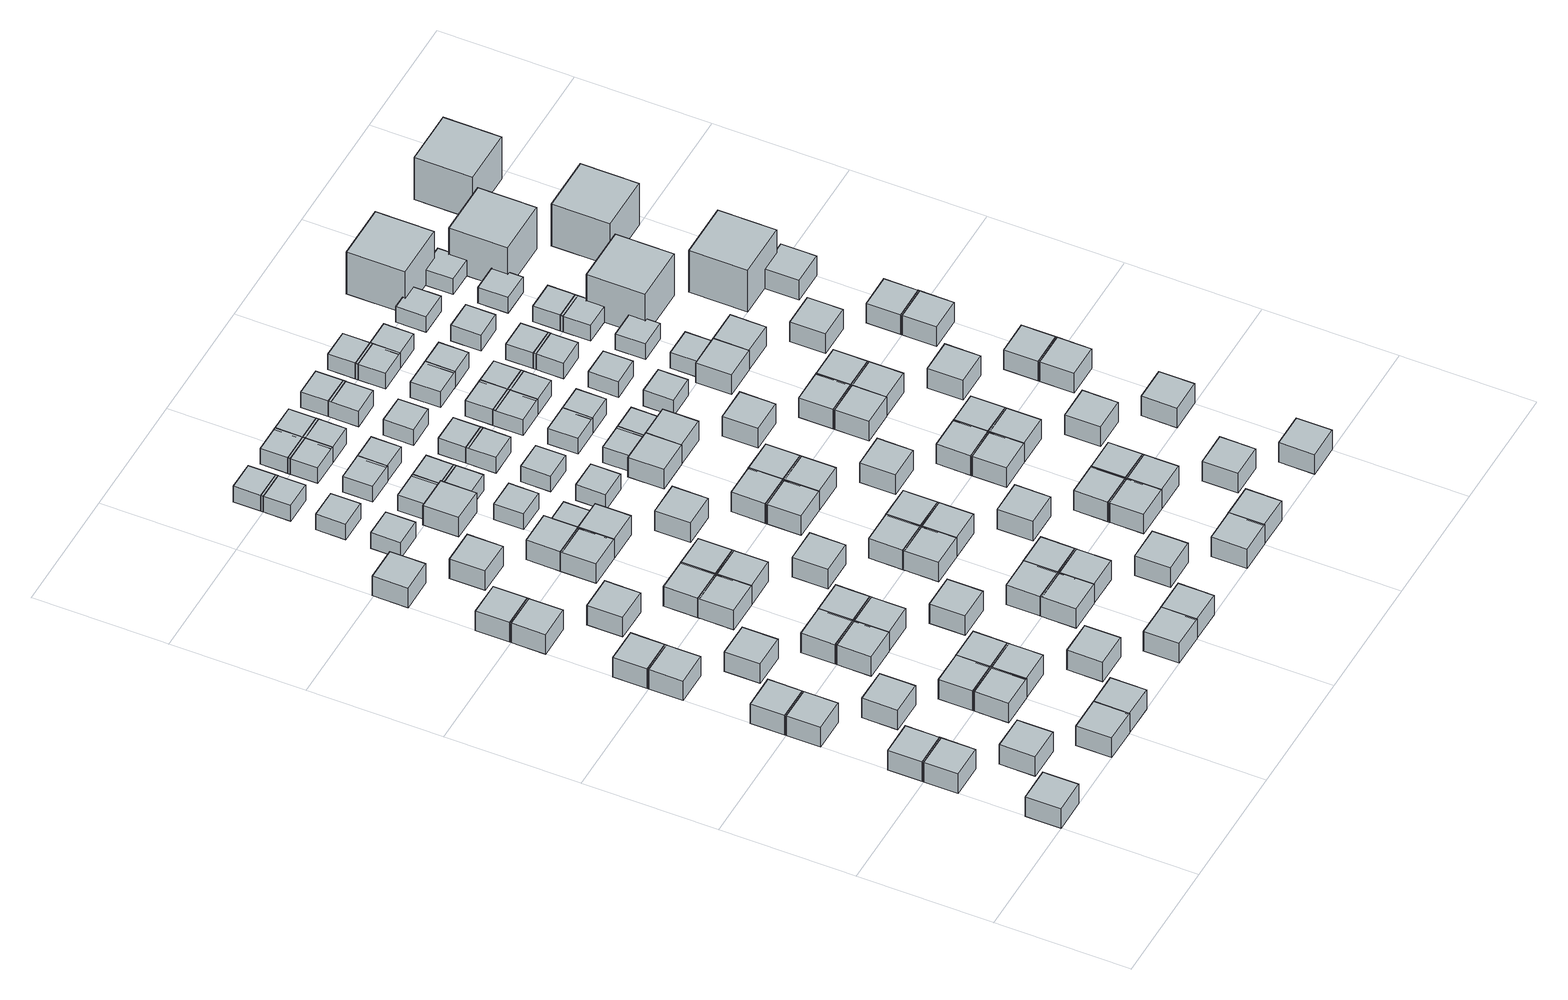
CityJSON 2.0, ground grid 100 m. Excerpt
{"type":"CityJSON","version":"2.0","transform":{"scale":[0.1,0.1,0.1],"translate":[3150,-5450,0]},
"CityObjects":{
"object1":{"type":"GenericCityObject","geometry":[{"type":"Solid","lod":"1","boundaries":[[[[0,1,2,3]],[[4,5,1,0]],[[5,6,2,1]],[[6,7,3,2]],[[7,4,0,3]],[[7,6,5,4]]]]}]},
"object2":{"type":"GenericCityObject","geometry":[{"type":"Solid","lod":"1","boundaries":[[[[8,9,10,11]],[[12,13,9,8]],[[13,14,10,9]],[[14,15,11,10]],[[15,12,8,11]],[[15,14,13,12]]]]}]},
"object3":{"type":"GenericCityObject","geometry":[{"type":"Solid","lod":"1","boundaries":[[[[16,17,18,19]],[[20,21,17,16]],[[21,22,18,17]],[[22,23,19,18]],[[23,20,16,19]],[[23,22,21,20]]]]}]},
"object4":{"type":"GenericCityObject","geometry":[{"type":"Solid","lod":"1","boundaries":[[[[24,25,26,27]],[[28,29,25,24]],[[29,30,26,25]],[[30,31,27,26]],[[31,28,24,27]],[[31,30,29,28]]]]}]},
"object5":{"type":"GenericCityObject","geometry":[{"type":"Solid","lod":"1","boundaries":[[[[32,33,34,35]],[[36,37,33,32]],[[37,38,34,33]],[[38,39,35,34]],[[39,36,32,35]],[[39,38,37,36]]]]}]},
"object6":{"type":"GenericCityObject","geometry":[{"type":"Solid","lod":"1","boundaries":[[[[40,41,42,43]],[[44,45,41,40]],[[45,46,42,41]],[[46,47,43,42]],[[47,44,40,43]],[[47,46,45,44]]]]}]},
"object7":{"type":"GenericCityObject","geometry":[{"type":"Solid","lod":"1","boundaries":[[[[48,49,50,51]],[[52,53,49,48]],[[53,54,50,49]],[[54,55,51,50]],[[55,52,48,51]],[[55,54,53,52]]]]}]},
"object8":{"type":"GenericCityObject","geometry":[{"type":"Solid","lod":"1","boundaries":[[[[56,57,58,59]],[[60,61,57,56]],[[61,62,58,57]],[[62,63,59,58]],[[63,60,56,59]],[[63,62,61,60]]]]}]},
"object9":{"type":"GenericCityObject","geometry":[{"type":"Solid","lod":"1","boundaries":[[[[64,65,66,67]],[[68,69,65,64]],[[69,70,66,65]],[[70,71,67,66]],[[71,68,64,67]],[[71,70,69,68]]]]}]},
"object10":{"type":"GenericCityObject","geometry":[{"type":"Solid","lod":"1","boundaries":[[[[72,73,74,75]],[[76,77,73,72]],[[77,78,74,73]],[[78,79,75,74]],[[79,76,72,75]],[[79,78,77,76]]]]}]},
"object11":{"type":"GenericCityObject","geometry":[{"type":"Solid","lod":"1","boundaries":[[[[80,81,82,83]],[[84,85,81,80]],[[85,86,82,81]],[[86,87,83,82]],[[87,84,80,83]],[[87,86,85,84]]]]}]},
"object12":{"type":"GenericCityObject","geometry":[{"type":"Solid","lod":"1","boundaries":[[[[88,89,90,91]],[[92,93,89,88]],[[93,94,90,89]],[[94,95,91,90]],[[95,92,88,91]],[[95,94,93,92]]]]}]},
"object13":{"type":"GenericCityObject","geometry":[{"type":"Solid","lod":"1","boundaries":[[[[96,97,98,99]],[[100,101,97,96]],[[101,102,98,97]],[[102,103,99,98]],[[103,100,96,99]],[[103,102,101,100]]]]}]},
"object14":{"type":"GenericCityObject","geometry":[{"type":"Solid","lod":"1","boundaries":[[[[104,105,106,107]],[[108,109,105,104]],[[109,110,106,105]],[[110,111,107,106]],[[111,108,104,107]],[[111,110,109,108]]]]}]},
"object15":{"type":"GenericCityObject","geometry":[{"type":"Solid","lod":"1","boundaries":[[[[112,113,114,115]],[[116,117,113,112]],[[117,118,114,113]],[[118,119,115,114]],[[119,116,112,115]],[[119,118,117,116]]]]}]},
"object16":{"type":"GenericCityObject","geometry":[{"type":"Solid","lod":"1","boundaries":[[[[120,121,122,123]],[[124,125,121,120]],[[125,126,122,121]],[[126,127,123,122]],[[127,124,120,123]],[[127,126,125,124]]]]}]},
"object17":{"type":"GenericCityObject","geometry":[{"type":"Solid","lod":"1","boundaries":[[[[128,129,130,131]],[[132,133,129,128]],[[133,134,130,129]],[[134,135,131,130]],[[135,132,128,131]],[[135,134,133,132]]]]}]},
"object18":{"type":"GenericCityObject","geometry":[{"type":"Solid","lod":"1","boundaries":[[[[136,137,138,139]],[[140,141,137,136]],[[141,142,138,137]],[[142,143,139,138]],[[143,140,136,139]],[[143,142,141,140]]]]}]},
"object19":{"type":"GenericCityObject","geometry":[{"type":"Solid","lod":"1","boundaries":[[[[144,145,146,147]],[[148,149,145,144]],[[149,150,146,145]],[[150,151,147,146]],[[151,148,144,147]],[[151,150,149,148]]]]}]},
"object20":{"type":"GenericCityObject","geometry":[{"type":"Solid","lod":"1","boundaries":[[[[152,153,154,155]],[[156,157,153,152]],[[157,158,154,153]],[[158,159,155,154]],[[159,156,152,155]],[[159,158,157,156]]]]}]},
"object21":{"type":"GenericCityObject","geometry":[{"type":"Solid","lod":"1","boundaries":[[[[160,161,162,163]],[[164,165,161,160]],[[165,166,162,161]],[[166,167,163,162]],[[167,164,160,163]],[[167,166,165,164]]]]}]},
"object22":{"type":"GenericCityObject","geometry":[{"type":"Solid","lod":"1","boundaries":[[[[168,169,170,171]],[[172,173,169,168]],[[173,174,170,169]],[[174,175,171,170]],[[175,172,168,171]],[[175,174,173,172]]]]}]},
"object23":{"type":"GenericCityObject","geometry":[{"type":"Solid","lod":"1","boundaries":[[[[176,177,178,179]],[[180,181,177,176]],[[181,182,178,177]],[[182,183,179,178]],[[183,180,176,179]],[[183,182,181,180]]]]}]},
"object24":{"type":"GenericCityObject","geometry":[{"type":"Solid","lod":"1","boundaries":[[[[184,185,186,187]],[[188,189,185,184]],[[189,190,186,185]],[[190,191,187,186]],[[191,188,184,187]],[[191,190,189,188]]]]}]},
"object25":{"type":"GenericCityObject","geometry":[{"type":"Solid","lod":"1","boundaries":[[[[192,193,194,195]],[[196,197,193,192]],[[197,198,194,193]],[[198,199,195,194]],[[199,196,192,195]],[[199,198,197,196]]]]}]},
"object26":{"type":"GenericCityObject","geometry":[{"type":"Solid","lod":"1","boundaries":[[[[200,201,202,203]],[[204,205,201,200]],[[205,206,202,201]],[[206,207,203,202]],[[207,204,200,203]],[[207,206,205,204]]]]}]},
"object27":{"type":"GenericCityObject","geometry":[{"type":"Solid","lod":"1","boundaries":[[[[208,209,210,211]],[[212,213,209,208]],[[213,214,210,209]],[[214,215,211,210]],[[215,212,208,211]],[[215,214,213,212]]]]}]},
"object28":{"type":"GenericCityObject","geometry":[{"type":"Solid","lod":"1","boundaries":[[[[216,217,218,219]],[[220,221,217,216]],[[221,222,218,217]],[[222,223,219,218]],[[223,220,216,219]],[[223,222,221,220]]]]}]},
"object29":{"type":"GenericCityObject","geometry":[{"type":"Solid","lod":"1","boundaries":[[[[224,225,226,227]],[[228,229,225,224]],[[229,230,226,225]],[[230,231,227,226]],[[231,228,224,227]],[[231,230,229,228]]]]}]},
"object30":{"type":"GenericCityObject","geometry":[{"type":"Solid","lod":"1","boundaries":[[[[232,233,234,235]],[[236,237,233,232]],[[237,238,234,233]],[[238,239,235,234]],[[239,236,232,235]],[[239,238,237,236]]]]}]},
"object31":{"type":"GenericCityObject","geometry":[{"type":"Solid","lod":"1","boundaries":[[[[240,241,242,243]],[[244,245,241,240]],[[245,246,242,241]],[[246,247,243,242]],[[247,244,240,243]],[[247,246,245,244]]]]}]},
"object32":{"type":"GenericCityObject","geometry":[{"type":"Solid","lod":"1","boundaries":[[[[248,249,250,251]],[[252,253,249,248]],[[253,254,250,249]],[[254,255,251,250]],[[255,252,248,251]],[[255,254,253,252]]]]}]},
"object33":{"type":"GenericCityObject","geometry":[{"type":"Solid","lod":"1","boundaries":[[[[256,257,258,259]],[[260,261,257,256]],[[261,262,258,257]],[[262,263,259,258]],[[263,260,256,259]],[[263,262,261,260]]]]}]},
"object34":{"type":"GenericCityObject","geometry":[{"type":"Solid","lod":"1","boundaries":[[[[264,265,266,267]],[[268,269,265,264]],[[269,270,266,265]],[[270,271,267,266]],[[271,268,264,267]],[[271,270,269,268]]]]}]},
"object35":{"type":"GenericCityObject","geometry":[{"type":"Solid","lod":"1","boundaries":[[[[272,273,274,275]],[[276,277,273,272]],[[277,278,274,273]],[[278,279,275,274]],[[279,276,272,275]],[[279,278,277,276]]]]}]},
"object36":{"type":"GenericCityObject","geometry":[{"type":"Solid","lod":"1","boundaries":[[[[280,281,282,283]],[[284,285,281,280]],[[285,286,282,281]],[[286,287,283,282]],[[287,284,280,283]],[[287,286,285,284]]]]}]},
"object37":{"type":"GenericCityObject","geometry":[{"type":"Solid","lod":"1","boundaries":[[[[288,289,290,291]],[[292,293,289,288]],[[293,294,290,289]],[[294,295,291,290]],[[295,292,288,291]],[[295,294,293,292]]]]}]},
"object38":{"type":"GenericCityObject","geometry":[{"type":"Solid","lod":"1","boundaries":[[[[296,297,298,299]],[[300,301,297,296]],[[301,302,298,297]],[[302,303,299,298]],[[303,300,296,299]],[[303,302,301,300]]]]}]},
"object39":{"type":"GenericCityObject","geometry":[{"type":"Solid","lod":"1","boundaries":[[[[304,305,306,307]],[[308,309,305,304]],[[309,310,306,305]],[[310,311,307,306]],[[311,308,304,307]],[[311,310,309,308]]]]}]},
"object40":{"type":"GenericCityObject","geometry":[{"type":"Solid","lod":"1","boundaries":[[[[312,313,314,315]],[[316,317,313,312]],[[317,318,314,313]],[[318,319,315,314]],[[319,316,312,315]],[[319,318,317,316]]]]}]},
"object41":{"type":"GenericCityObject","geometry":[{"type":"Solid","lod":"1","boundaries":[[[[320,321,322,323]],[[324,325,321,320]],[[325,326,322,321]],[[326,327,323,322]],[[327,324,320,323]],[[327,326,325,324]]]]}]},
"object42":{"type":"GenericCityObject","geometry":[{"type":"Solid","lod":"1","boundaries":[[[[328,329,330,331]],[[332,333,329,328]],[[333,334,330,329]],[[334,335,331,330]],[[335,332,328,331]],[[335,334,333,332]]]]}]},
"object43":{"type":"GenericCityObject","geometry":[{"type":"Solid","lod":"1","boundaries":[[[[336,337,338,339]],[[340,341,337,336]],[[341,342,338,337]],[[342,343,339,338]],[[343,340,336,339]],[[343,342,341,340]]]]}]},
"object44":{"type":"GenericCityObject","geometry":[{"type":"Solid","lod":"1","boundaries":[[[[344,345,346,347]],[[348,349,345,344]],[[349,350,346,345]],[[350,351,347,346]],[[351,348,344,347]],[[351,350,349,348]]]]}]},
"object45":{"type":"GenericCityObject","geometry":[{"type":"Solid","lod":"1","boundaries":[[[[352,353,354,355]],[[356,357,353,352]],[[357,358,354,353]],[[358,359,355,354]],[[359,356,352,355]],[[359,358,357,356]]]]}]},
"object46":{"type":"GenericCityObject","geometry":[{"type":"Solid","lod":"1","boundaries":[[[[360,361,362,363]],[[364,365,361,360]],[[365,366,362,361]],[[366,367,363,362]],[[367,364,360,363]],[[367,366,365,364]]]]}]},
"object47":{"type":"GenericCityObject","geometry":[{"type":"Solid","lod":"1","boundaries":[[[[368,369,370,371]],[[372,373,369,368]],[[373,374,370,369]],[[374,375,371,370]],[[375,372,368,371]],[[375,374,373,372]]]]}]},
"object48":{"type":"GenericCityObject","geometry":[{"type":"Solid","lod":"1","boundaries":[[[[376,377,378,379]],[[380,381,377,376]],[[381,382,378,377]],[[382,383,379,378]],[[383,380,376,379]],[[383,382,381,380]]]]}]},
"object49":{"type":"GenericCityObject","geometry":[{"type":"Solid","lod":"1","boundaries":[[[[384,385,386,387]],[[388,389,385,384]],[[389,390,386,385]],[[390,391,387,386]],[[391,388,384,387]],[[391,390,389,388]]]]}]},
"object50":{"type":"GenericCityObject","geometry":[{"type":"Solid","lod":"1","boundaries":[[[[392,393,394,395]],[[396,397,393,392]],[[397,398,394,393]],[[398,399,395,394]],[[399,396,392,395]],[[399,398,397,396]]]]}]},
"object51":{"type":"GenericCityObject","geometry":[{"type":"Solid","lod":"1","boundaries":[[[[400,401,402,403]],[[404,405,401,400]],[[405,406,402,401]],[[406,407,403,402]],[[407,404,400,403]],[[407,406,405,404]]]]}]},
"object52":{"type":"GenericCityObject","geometry":[{"type":"Solid","lod":"1","boundaries":[[[[408,409,410,411]],[[412,413,409,408]],[[413,414,410,409]],[[414,415,411,410]],[[415,412,408,411]],[[415,414,413,412]]]]}]},
"object53":{"type":"GenericCityObject","geometry":[{"type":"Solid","lod":"1","boundaries":[[[[416,417,418,419]],[[420,421,417,416]],[[421,422,418,417]],[[422,423,419,418]],[[423,420,416,419]],[[423,422,421,420]]]]}]},
"object54":{"type":"GenericCityObject","geometry":[{"type":"Solid","lod":"1","boundaries":[[[[424,425,426,427]],[[428,429,425,424]],[[429,430,426,425]],[[430,431,427,426]],[[431,428,424,427]],[[431,430,429,428]]]]}]},
"object55":{"type":"GenericCityObject","geometry":[{"type":"Solid","lod":"1","boundaries":[[[[432,433,434,435]],[[436,437,433,432]],[[437,438,434,433]],[[438,439,435,434]],[[439,436,432,435]],[[439,438,437,436]]]]}]},
"object56":{"type":"GenericCityObject","geometry":[{"type":"Solid","lod":"1","boundaries":[[[[440,441,442,443]],[[444,445,441,440]],[[445,446,442,441]],[[446,447,443,442]],[[447,444,440,443]],[[447,446,445,444]]]]}]},
"object57":{"type":"GenericCityObject","geometry":[{"type":"Solid","lod":"1","boundaries":[[[[448,449,450,451]],[[452,453,449,448]],[[453,454,450,449]],[[454,455,451,450]],[[455,452,448,451]],[[455,454,453,452]]]]}]},
"object58":{"type":"GenericCityObject","geometry":[{"type":"Solid","lod":"1","boundaries":[[[[456,457,458,459]],[[460,461,457,456]],[[461,462,458,457]],[[462,463,459,458]],[[463,460,456,459]],[[463,462,461,460]]]]}]},
"object59":{"type":"GenericCityObject","geometry":[{"type":"Solid","lod":"1","boundaries":[[[[464,465,466,467]],[[468,469,465,464]],[[469,470,466,465]],[[470,471,467,466]],[[471,468,464,467]],[[471,470,469,468]]]]}]},
"object60":{"type":"GenericCityObject","geometry":[{"type":"Solid","lod":"1","boundaries":[[[[472,473,474,475]],[[476,477,473,472]],[[477,478,474,473]],[[478,479,475,474]],[[479,476,472,475]],[[479,478,477,476]]]]}]},
"object61":{"type":"GenericCityObject","geometry":[{"type":"Solid","lod":"1","boundaries":[[[[480,481,482,483]],[[484,485,481,480]],[[485,486,482,481]],[[486,487,483,482]],[[487,484,480,483]],[[487,486,485,484]]]]}]},
"object62":{"type":"GenericCityObject","geometry":[{"type":"Solid","lod":"1","boundaries":[[[[488,489,490,491]],[[492,493,489,488]],[[493,494,490,489]],[[494,495,491,490]],[[495,492,488,491]],[[495,494,493,492]]]]}]},
"object63":{"type":"GenericCityObject","geometry":[{"type":"Solid","lod":"1","boundaries":[[[[496,497,498,499]],[[500,501,497,496]],[[501,502,498,497]],[[502,503,499,498]],[[503,500,496,499]],[[503,502,501,500]]]]}]},
"object64":{"type":"GenericCityObject","geometry":[{"type":"Solid","lod":"1","boundaries":[[[[504,505,506,507]],[[508,509,505,504]],[[509,510,506,505]],[[510,511,507,506]],[[511,508,504,507]],[[511,510,509,508]]]]}]},
"object65":{"type":"GenericCityObject","geometry":[{"type":"Solid","lod":"1","boundaries":[[[[512,513,514,515]],[[516,517,513,512]],[[517,518,514,513]],[[518,519,515,514]],[[519,516,512,515]],[[519,518,517,516]]]]}]},
"object66":{"type":"GenericCityObject","geometry":[{"type":"Solid","lod":"1","boundaries":[[[[520,521,522,523]],[[524,525,521,520]],[[525,526,522,521]],[[526,527,523,522]],[[527,524,520,523]],[[527,526,525,524]]]]}]},
"object67":{"type":"GenericCityObject","geometry":[{"type":"Solid","lod":"1","boundaries":[[[[528,529,530,531]],[[532,533,529,528]],[[533,534,530,529]],[[534,535,531,530]],[[535,532,528,531]],[[535,534,533,532]]]]}]},
"object68":{"type":"GenericCityObject","geometry":[{"type":"Solid","lod":"1","boundaries":[[[[536,537,538,539]],[[540,541,537,536]],[[541,542,538,537]],[[542,543,539,538]],[[543,540,536,539]],[[543,542,541,540]]]]}]},
"object69":{"type":"GenericCityObject","geometry":[{"type":"Solid","lod":"1","boundaries":[[[[544,545,546,547]],[[548,549,545,544]],[[549,550,546,545]],[[550,551,547,546]],[[551,548,544,547]],[[551,550,549,548]]]]}]},
"object70":{"type":"GenericCityObject","geometry":[{"type":"Solid","lod":"1","boundaries":[[[[552,553,554,555]],[[556,557,553,552]],[[557,558,554,553]],[[558,559,555,554]],[[559,556,552,555]],[[559,558,557,556]]]]}]},
"object71":{"type":"GenericCityObject","geometry":[{"type":"Solid","lod":"1","boundaries":[[[[560,561,562,563]],[[564,565,561,560]],[[565,566,562,561]],[[566,567,563,562]],[[567,564,560,563]],[[567,566,565,564]]]]}]},
"object72":{"type":"GenericCityObject","geometry":[{"type":"Solid","lod":"1","boundaries":[[[[568,569,570,571]],[[572,573,569,568]],[[573,574,570,569]],[[574,575,571,570]],[[575,572,568,571]],[[575,574,573,572]]]]}]},
"object73":{"type":"GenericCityObject","geometry":[{"type":"Solid","lod":"1","boundaries":[[[[576,577,578,579]],[[580,581,577,576]],[[581,582,578,577]],[[582,583,579,578]],[[583,580,576,579]],[[583,582,581,580]]]]}]},
"object74":{"type":"GenericCityObject","geometry":[{"type":"Solid","lod":"1","boundaries":[[[[584,585,586,587]],[[588,589,585,584]],[[589,590,586,585]],[[590,591,587,586]],[[591,588,584,587]],[[591,590,589,588]]]]}]},
"object75":{"type":"GenericCityObject","geometry":[{"type":"Solid","lod":"1","boundaries":[[[[592,593,594,595]],[[596,597,593,592]],[[597,598,594,593]],[[598,599,595,594]],[[599,596,592,595]],[[599,598,597,596]]]]}]},
"object76":{"type":"GenericCityObject","geometry":[{"type":"Solid","lod":"1","boundaries":[[[[600,601,602,603]],[[604,605,601,600]],[[605,606,602,601]],[[606,607,603,602]],[[607,604,600,603]],[[607,606,605,604]]]]}]},
"object77":{"type":"GenericCityObject","geometry":[{"type":"Solid","lod":"1","boundaries":[[[[608,609,610,611]],[[612,613,609,608]],[[613,614,610,609]],[[614,615,611,610]],[[615,612,608,611]],[[615,614,613,612]]]]}]},
"object78":{"type":"GenericCityObject","geometry":[{"type":"Solid","lod":"1","boundaries":[[[[616,617,618,619]],[[620,621,617,616]],[[621,622,618,617]],[[622,623,619,618]],[[623,620,616,619]],[[623,622,621,620]]]]}]},
"object79":{"type":"GenericCityObject","geometry":[{"type":"Solid","lod":"1","boundaries":[[[[624,625,626,627]],[[628,629,625,624]],[[629,630,626,625]],[[630,631,627,626]],[[631,628,624,627]],[[631,630,629,628]]]]}]},
"object80":{"type":"GenericCityObject","geometry":[{"type":"Solid","lod":"1","boundaries":[[[[632,633,634,635]],[[636,637,633,632]],[[637,638,634,633]],[[638,639,635,634]],[[639,636,632,635]],[[639,638,637,636]]]]}]},
"object81":{"type":"GenericCityObject","geometry":[{"type":"Solid","lod":"1","boundaries":[[[[640,641,642,643]],[[644,645,641,640]],[[645,646,642,641]],[[646,647,643,642]],[[647,644,640,643]],[[647,646,645,644]]]]}]},
"object82":{"type":"GenericCityObject","geometry":[{"type":"Solid","lod":"1","boundaries":[[[[648,649,650,651]],[[652,653,649,648]],[[653,654,650,649]],[[654,655,651,650]],[[655,652,648,651]],[[655,654,653,652]]]]}]},
"object83":{"type":"GenericCityObject","geometry":[{"type":"Solid","lod":"1","boundaries":[[[[656,657,658,659]],[[660,661,657,656]],[[661,662,658,657]],[[662,663,659,658]],[[663,660,656,659]],[[663,662,661,660]]]]}]},
"object84":{"type":"GenericCityObject","geometry":[{"type":"Solid","lod":"1","boundaries":[[[[664,665,666,667]],[[668,669,665,664]],[[669,670,666,665]],[[670,671,667,666]],[[671,668,664,667]],[[671,670,669,668]]]]}]},
"object85":{"type":"GenericCityObject","geometry":[{"type":"Solid","lod":"1","boundaries":[[[[672,673,674,675]],[[676,677,673,672]],[[677,678,674,673]],[[678,679,675,674]],[[679,676,672,675]],[[679,678,677,676]]]]}]},
"object86":{"type":"GenericCityObject","geometry":[{"type":"Solid","lod":"1","boundaries":[[[[680,681,682,683]],[[684,685,681,680]],[[685,686,682,681]],[[686,687,683,682]],[[687,684,680,683]],[[687,686,685,684]]]]}]},
"object87":{"type":"GenericCityObject","geometry":[{"type":"Solid","lod":"1","boundaries":[[[[688,689,690,691]],[[692,693,689,688]],[[693,694,690,689]],[[694,695,691,690]],[[695,692,688,691]],[[695,694,693,692]]]]}]},
"object88":{"type":"GenericCityObject","geometry":[{"type":"Solid","lod":"1","boundaries":[[[[696,697,698,699]],[[700,701,697,696]],[[701,702,698,697]],[[702,703,699,698]],[[703,700,696,699]],[[703,702,701,700]]]]}]},
"object89":{"type":"GenericCityObject","geometry":[{"type":"Solid","lod":"1","boundaries":[[[[704,705,706,707]],[[708,709,705,704]],[[709,710,706,705]],[[710,711,707,706]],[[711,708,704,707]],[[711,710,709,708]]]]}]},
"object90":{"type":"GenericCityObject","geometry":[{"type":"Solid","lod":"1","boundaries":[[[[712,713,714,715]],[[716,717,713,712]],[[717,718,714,713]],[[718,719,715,714]],[[719,716,712,715]],[[719,718,717,716]]]]}]},
"object91":{"type":"GenericCityObject","geometry":[{"type":"Solid","lod":"1","boundaries":[[[[720,721,722,723]],[[724,725,721,720]],[[725,726,722,721]],[[726,727,723,722]],[[727,724,720,723]],[[727,726,725,724]]]]}]},
"object92":{"type":"GenericCityObject","geometry":[{"type":"Solid","lod":"1","boundaries":[[[[728,729,730,731]],[[732,733,729,728]],[[733,734,730,729]],[[734,735,731,730]],[[735,732,728,731]],[[735,734,733,732]]]]}]},
"object93":{"type":"GenericCityObject","geometry":[{"type":"Solid","lod":"1","boundaries":[[[[736,737,738,739]],[[740,741,737,736]],[[741,742,738,737]],[[742,743,739,738]],[[743,740,736,739]],[[743,742,741,740]]]]}]},
"object94":{"type":"GenericCityObject","geometry":[{"type":"Solid","lod":"1","boundaries":[[[[744,745,746,747]],[[748,749,745,744]],[[749,750,746,745]],[[750,751,747,746]],[[751,748,744,747]],[[751,750,749,748]]]]}]},
"object95":{"type":"GenericCityObject","geometry":[{"type":"Solid","lod":"1","boundaries":[[[[752,753,754,755]],[[756,757,753,752]],[[757,758,754,753]],[[758,759,755,754]],[[759,756,752,755]],[[759,758,757,756]]]]}]},
"object96":{"type":"GenericCityObject","geometry":[{"type":"Solid","lod":"1","boundaries":[[[[760,761,762,763]],[[764,765,761,760]],[[765,766,762,761]],[[766,767,763,762]],[[767,764,760,763]],[[767,766,765,764]]]]}]},
"object97":{"type":"GenericCityObject","geometry":[{"type":"Solid","lod":"1","boundaries":[[[[768,769,770,771]],[[772,773,769,768]],[[773,774,770,769]],[[774,775,771,770]],[[775,772,768,771]],[[775,774,773,772]]]]}]},
"object98":{"type":"GenericCityObject","geometry":[{"type":"Solid","lod":"1","boundaries":[[[[776,777,778,779]],[[780,781,777,776]],[[781,782,778,777]],[[782,783,779,778]],[[783,780,776,779]],[[783,782,781,780]]]]}]},
"object99":{"type":"GenericCityObject","geometry":[{"type":"Solid","lod":"1","boundaries":[[[[784,785,786,787]],[[788,789,785,784]],[[789,790,786,785]],[[790,791,787,786]],[[791,788,784,787]],[[791,790,789,788]]]]}]},
"object100":{"type":"GenericCityObject","geometry":[{"type":"Solid","lod":"1","boundaries":[[[[792,793,794,795]],[[796,797,793,792]],[[797,798,794,793]],[[798,799,795,794]],[[799,796,792,795]],[[799,798,797,796]]]]}]},
"object101":{"type":"GenericCityObject","geometry":[{"type":"Solid","lod":"1","boundaries":[[[[800,801,802,803]],[[804,805,801,800]],[[805,806,802,801]],[[806,807,803,802]],[[807,804,800,803]],[[807,806,805,804]]]]}]},
"object102":{"type":"GenericCityObject","geometry":[{"type":"Solid","lod":"1","boundaries":[[[[808,809,810,811]],[[812,813,809,808]],[[813,814,810,809]],[[814,815,811,810]],[[815,812,808,811]],[[815,814,813,812]]]]}]},
"object103":{"type":"GenericCityObject","geometry":[{"type":"Solid","lod":"1","boundaries":[[[[816,817,818,819]],[[820,821,817,816]],[[821,822,818,817]],[[822,823,819,818]],[[823,820,816,819]],[[823,822,821,820]]]]}]},
"object104":{"type":"GenericCityObject","geometry":[{"type":"Solid","lod":"1","boundaries":[[[[824,825,826,827]],[[828,829,825,824]],[[829,830,826,825]],[[830,831,827,826]],[[831,828,824,827]],[[831,830,829,828]]]]}]},
"object105":{"type":"GenericCityObject","geometry":[{"type":"Solid","lod":"1","boundaries":[[[[832,833,834,835]],[[836,837,833,832]],[[837,838,834,833]],[[838,839,835,834]],[[839,836,832,835]],[[839,838,837,836]]]]}]},
"object106":{"type":"GenericCityObject","geometry":[{"type":"Solid","lod":"1","boundaries":[[[[840,841,842,843]],[[844,845,841,840]],[[845,846,842,841]],[[846,847,843,842]],[[847,844,840,843]],[[847,846,845,844]]]]}]},
"object107":{"type":"GenericCityObject","geometry":[{"type":"Solid","lod":"1","boundaries":[[[[848,849,850,851]],[[852,853,849,848]],[[853,854,850,849]],[[854,855,851,850]],[[855,852,848,851]],[[855,854,853,852]]]]}]},
"object108":{"type":"GenericCityObject","geometry":[{"type":"Solid","lod":"1","boundaries":[[[[856,857,858,859]],[[860,861,857,856]],[[861,862,858,857]],[[862,863,859,858]],[[863,860,856,859]],[[863,862,861,860]]]]}]},
"object109":{"type":"GenericCityObject","geometry":[{"type":"Solid","lod":"1","boundaries":[[[[864,865,866,867]],[[868,869,865,864]],[[869,870,866,865]],[[870,871,867,866]],[[871,868,864,867]],[[871,870,869,868]]]]}]},
"object110":{"type":"GenericCityObject","geometry":[{"type":"Solid","lod":"1","boundaries":[[[[872,873,874,875]],[[876,877,873,872]],[[877,878,874,873]],[[878,879,875,874]],[[879,876,872,875]],[[879,878,877,876]]]]}]},
"object111":{"type":"GenericCityObject","geometry":[{"type":"Solid","lod":"1","boundaries":[[[[880,881,882,883]],[[884,885,881,880]],[[885,886,882,881]],[[886,887,883,882]],[[887,884,880,883]],[[887,886,885,884]]]]}]},
"object112":{"type":"GenericCityObject","geometry":[{"type":"Solid","lod":"1","boundaries":[[[[888,889,890,891]],[[892,893,889,888]],[[893,894,890,889]],[[894,895,891,890]],[[895,892,888,891]],[[895,894,893,892]]]]}]},
"object113":{"type":"GenericCityObject","geometry":[{"type":"Solid","lod":"1","boundaries":[[[[896,897,898,899]],[[900,901,897,896]],[[901,902,898,897]],[[902,903,899,898]],[[903,900,896,899]],[[903,902,901,900]]]]}]},
"object114":{"type":"GenericCityObject","geometry":[{"type":"Solid","lod":"1","boundaries":[[[[904,905,906,907]],[[908,909,905,904]],[[909,910,906,905]],[[910,911,907,906]],[[911,908,904,907]],[[911,910,909,908]]]]}]},
"object115":{"type":"GenericCityObject","geometry":[{"type":"Solid","lod":"1","boundaries":[[[[912,913,914,915]],[[916,917,913,912]],[[917,918,914,913]],[[918,919,915,914]],[[919,916,912,915]],[[919,918,917,916]]]]}]},
"object116":{"type":"GenericCityObject","geometry":[{"type":"Solid","lod":"1","boundaries":[[[[920,921,922,923]],[[924,925,921,920]],[[925,926,922,921]],[[926,927,923,922]],[[927,924,920,923]],[[927,926,925,924]]]]}]},
"object117":{"type":"GenericCityObject","geometry":[{"type":"Solid","lod":"1","boundaries":[[[[928,929,930,931]],[[932,933,929,928]],[[933,934,930,929]],[[934,935,931,930]],[[935,932,928,931]],[[935,934,933,932]]]]}]},
"object118":{"type":"GenericCityObject","geometry":[{"type":"Solid","lod":"1","boundaries":[[[[936,937,938,939]],[[940,941,937,936]],[[941,942,938,937]],[[942,943,939,938]],[[943,940,936,939]],[[943,942,941,940]]]]}]},
"object119":{"type":"GenericCityObject","geometry":[{"type":"Solid","lod":"1","boundaries":[[[[944,945,946,947]],[[948,949,945,944]],[[949,950,946,945]],[[950,951,947,946]],[[951,948,944,947]],[[951,950,949,948]]]]}]},
"object120":{"type":"GenericCityObject","geometry":[{"type":"Solid","lod":"1","boundaries":[[[[952,953,954,955]],[[956,957,953,952]],[[957,958,954,953]],[[958,959,955,954]],[[959,956,952,955]],[[959,958,957,956]]]]}]},
"object121":{"type":"GenericCityObject","geometry":[{"type":"Solid","lod":"1","boundaries":[[[[960,961,962,963]],[[964,965,961,960]],[[965,966,962,961]],[[966,967,963,962]],[[967,964,960,963]],[[967,966,965,964]]]]}]},
"object122":{"type":"GenericCityObject","geometry":[{"type":"Solid","lod":"1","boundaries":[[[[968,969,970,971]],[[972,973,969,968]],[[973,974,970,969]],[[974,975,971,970]],[[975,972,968,971]],[[975,974,973,972]]]]}]},
"object123":{"type":"GenericCityObject","geometry":[{"type":"Solid","lod":"1","boundaries":[[[[976,977,978,979]],[[980,981,977,976]],[[981,982,978,977]],[[982,983,979,978]],[[983,980,976,979]],[[983,982,981,980]]]]}]},
"object124":{"type":"GenericCityObject","geometry":[{"type":"Solid","lod":"1","boundaries":[[[[984,985,986,987]],[[988,989,985,984]],[[989,990,986,985]],[[990,991,987,986]],[[991,988,984,987]],[[991,990,989,988]]]]}]},
"object125":{"type":"GenericCityObject","geometry":[{"type":"Solid","lod":"1","boundaries":[[[[992,993,994,995]],[[996,997,993,992]],[[997,998,994,993]],[[998,999,995,994]],[[999,996,992,995]],[[999,998,997,996]]]]}]},
"object126":{"type":"GenericCityObject","geometry":[{"type":"Solid","lod":"1","boundaries":[[[[1000,1001,1002,1003]],[[1004,1005,1001,1000]],[[1005,1006,1002,1001]],[[1006,1007,1003,1002]],[[1007,1004,1000,1003]],[[1007,1006,1005,1004]]]]}]},
"object127":{"type":"GenericCityObject","geometry":[{"type":"Solid","lod":"1","boundaries":[[[[1008,1009,1010,1011]],[[1012,1013,1009,1008]],[[1013,1014,1010,1009]],[[1014,1015,1011,1010]],[[1015,1012,1008,1011]],[[1015,1014,1013,1012]]]]}]},
"object128":{"type":"GenericCityObject","geometry":[{"type":"Solid","lod":"1","boundaries":[[[[1016,1017,1018,1019]],[[1020,1021,1017,1016]],[[1021,1022,1018,1017]],[[1022,1023,1019,1018]],[[1023,1020,1016,1019]],[[1023,1022,1021,1020]]]]}]},
"object129":{"type":"GenericCityObject","geometry":[{"type":"Solid","lod":"1","boundaries":[[[[1024,1025,1026,1027]],[[1028,1029,1025,1024]],[[1029,1030,1026,1025]],[[1030,1031,1027,1026]],[[1031,1028,1024,1027]],[[1031,1030,1029,1028]]]]}]},
"object130":{"type":"GenericCityObject","geometry":[{"type":"Solid","lod":"1","boundaries":[[[[1032,1033,1034,1035]],[[1036,1037,1033,1032]],[[1037,1038,1034,1033]],[[1038,1039,1035,1034]],[[1039,1036,1032,1035]],[[1039,1038,1037,1036]]]]}]},
"object131":{"type":"GenericCityObject","geometry":[{"type":"Solid","lod":"1","boundaries":[[[[1040,1041,1042,1043]],[[1044,1045,1041,1040]],[[1045,1046,1042,1041]],[[1046,1047,1043,1042]],[[1047,1044,1040,1043]],[[1047,1046,1045,1044]]]]}]},
"object132":{"type":"GenericCityObject","geometry":[{"type":"Solid","lod":"1","boundaries":[[[[1048,1049,1050,1051]],[[1052,1053,1049,1048]],[[1053,1054,1050,1049]],[[1054,1055,1051,1050]],[[1055,1052,1048,1051]],[[1055,1054,1053,1052]]]]}]},
"object133":{"type":"GenericCityObject","geometry":[{"type":"Solid","lod":"1","boundaries":[[[[1056,1057,1058,1059]],[[1060,1061,1057,1056]],[[1061,1062,1058,1057]],[[1062,1063,1059,1058]],[[1063,1060,1056,1059]],[[1063,1062,1061,1060]]]]}]},
"object134":{"type":"GenericCityObject","geometry":[{"type":"Solid","lod":"1","boundaries":[[[[1064,1065,1066,1067]],[[1068,1069,1065,1064]],[[1069,1070,1066,1065]],[[1070,1071,1067,1066]],[[1071,1068,1064,1067]],[[1071,1070,1069,1068]]]]}]},
"object135":{"type":"GenericCityObject","geometry":[{"type":"Solid","lod":"1","boundaries":[[[[1072,1073,1074,1075]],[[1076,1077,1073,1072]],[[1077,1078,1074,1073]],[[1078,1079,1075,1074]],[[1079,1076,1072,1075]],[[1079,1078,1077,1076]]]]}]},
"object136":{"type":"GenericCityObject","geometry":[{"type":"Solid","lod":"1","boundaries":[[[[1080,1081,1082,1083]],[[1084,1085,1081,1080]],[[1085,1086,1082,1081]],[[1086,1087,1083,1082]],[[1087,1084,1080,1083]],[[1087,1086,1085,1084]]]]}]},
"object137":{"type":"GenericCityObject","geometry":[{"type":"Solid","lod":"1","boundaries":[[[[1088,1089,1090,1091]],[[1092,1093,1089,1088]],[[1093,1094,1090,1089]],[[1094,1095,1091,1090]],[[1095,1092,1088,1091]],[[1095,1094,1093,1092]]]]}]}
},
"vertices":[
[0,0,0],[262,0,0],[262,262,0],[0,262,0],[0,0,175],[262,0,175],[262,262,175],[0,262,175],
[0,750,0],[262,750,0],[262,1012,0],[0,1012,0],[0,750,175],[262,750,175],[262,1012,175],[0,1012,175],
[0,1000,0],[262,1000,0],[262,1262,0],[0,1262,0],[0,1000,175],[262,1000,175],[262,1262,175],[0,1262,175],
[370,370,0],[632,370,0],[632,632,0],[370,632,0],[370,370,175],[632,370,175],[632,632,175],[370,632,175],
[0,1750,0],[262,1750,0],[262,2012,0],[0,2012,0],[0,1750,175],[262,1750,175],[262,2012,175],[0,2012,175],
[0,2000,0],[262,2000,0],[262,2262,0],[0,2262,0],[0,2000,175],[262,2000,175],[262,2262,175],[0,2262,175],
[750,0,0],[1012,0,0],[1012,262,0],[750,262,0],[750,0,175],[1012,0,175],[1012,262,175],[750,262,175],
[370,1370,0],[632,1370,0],[632,1632,0],[370,1632,0],[370,1370,175],[632,1370,175],[632,1632,175],[370,1632,175],
[0,2750,0],[262,2750,0],[262,3012,0],[0,3012,0],[0,2750,175],[262,2750,175],[262,3012,175],[0,3012,175],
[0,3000,0],[262,3000,0],[262,3262,0],[0,3262,0],[0,3000,175],[262,3000,175],[262,3262,175],[0,3262,175],
[750,750,0],[1012,750,0],[1012,1012,0],[750,1012,0],[750,750,175],[1012,750,175],[1012,1012,175],[750,1012,175],
[1000,0,0],[1262,0,0],[1262,262,0],[1000,262,0],[1000,0,175],[1262,0,175],[1262,262,175],[1000,262,175],
[750,1000,0],[1012,1000,0],[1012,1262,0],[750,1262,0],[750,1000,175],[1012,1000,175],[1012,1262,175],[750,1262,175],
[370,2370,0],[632,2370,0],[632,2632,0],[370,2632,0],[370,2370,175],[632,2370,175],[632,2632,175],[370,2632,175],
[0,3750,0],[262,3750,0],[262,4012,0],[0,4012,0],[0,3750,175],[262,3750,175],[262,4012,175],[0,4012,175],
[0,4000,0],[262,4000,0],[262,4262,0],[0,4262,0],[0,4000,175],[262,4000,175],[262,4262,175],[0,4262,175],
[1000,750,0],[1262,750,0],[1262,1012,0],[1000,1012,0],[1000,750,175],[1262,750,175],[1262,1012,175],[1000,1012,175],
[750,1750,0],[1012,1750,0],[1012,2012,0],[750,2012,0],[750,1750,175],[1012,1750,175],[1012,2012,175],[750,2012,175],
[1000,1000,0],[1262,1000,0],[1262,1262,0],[1000,1262,0],[1000,1000,175],[1262,1000,175],[1262,1262,175],[1000,1262,175],
[750,2000,0],[1012,2000,0],[1012,2262,0],[750,2262,0],[750,2000,175],[1012,2000,175],[1012,2262,175],[750,2262,175],
[370,3370,0],[632,3370,0],[632,3632,0],[370,3632,0],[370,3370,175],[632,3370,175],[632,3632,175],[370,3632,175],
[0,4750,0],[262,4750,0],[262,5012,0],[0,5012,0],[0,4750,175],[262,4750,175],[262,5012,175],[0,5012,175],
[1370,370,0],[1632,370,0],[1632,632,0],[1370,632,0],[1370,370,175],[1632,370,175],[1632,632,175],[1370,632,175],
[1000,1750,0],[1262,1750,0],[1262,2012,0],[1000,2012,0],[1000,1750,175],[1262,1750,175],[1262,2012,175],[1000,2012,175],
[750,2750,0],[1012,2750,0],[1012,3012,0],[750,3012,0],[750,2750,175],[1012,2750,175],[1012,3012,175],[750,3012,175],
[1000,2000,0],[1262,2000,0],[1262,2262,0],[1000,2262,0],[1000,2000,175],[1262,2000,175],[1262,2262,175],[1000,2262,175],
[750,3000,0],[1012,3000,0],[1012,3262,0],[750,3262,0],[750,3000,175],[1012,3000,175],[1012,3262,175],[750,3262,175],
[370,4370,0],[632,4370,0],[632,4632,0],[370,4632,0],[370,4370,175],[632,4370,175],[632,4632,175],[370,4632,175],
[1750,0,0],[2012,0,0],[2012,262,0],[1750,262,0],[1750,0,175],[2012,0,175],[2012,262,175],[1750,262,175],
[1370,1370,0],[1632,1370,0],[1632,1632,0],[1370,1632,0],[1370,1370,175],[1632,1370,175],[1632,1632,175],[1370,1632,175],
[1000,2750,0],[1262,2750,0],[1262,3012,0],[1000,3012,0],[1000,2750,175],[1262,2750,175],[1262,3012,175],[1000,3012,175],
[400,5000,0],[620,5000,0],[620,5220,0],[400,5220,0],[400,5000,140],[620,5000,140],[620,5220,140],[400,5220,140],
[750,3750,0],[1012,3750,0],[1012,4012,0],[750,4012,0],[750,3750,175],[1012,3750,175],[1012,4012,175],[750,4012,175],
[1000,3000,0],[1262,3000,0],[1262,3262,0],[1000,3262,0],[1000,3000,175],[1262,3000,175],[1262,3262,175],[1000,3262,175],
[750,4000,0],[1012,4000,0],[1012,4262,0],[750,4262,0],[750,4000,175],[1012,4000,175],[1012,4262,175],[750,4262,175],
[1750,750,0],[2012,750,0],[2012,1012,0],[1750,1012,0],[1750,750,175],[2012,750,175],[2012,1012,175],[1750,1012,175],
[400,5400,0],[620,5400,0],[620,5620,0],[400,5620,0],[400,5400,140],[620,5400,140],[620,5620,140],[400,5620,140],
[2000,0,0],[2262,0,0],[2262,262,0],[2000,262,0],[2000,0,175],[2262,0,175],[2262,262,175],[2000,262,175],
[1750,1000,0],[2012,1000,0],[2012,1262,0],[1750,1262,0],[1750,1000,175],[2012,1000,175],[2012,1262,175],[1750,1262,175],
[1370,2370,0],[1632,2370,0],[1632,2632,0],[1370,2632,0],[1370,2370,175],[1632,2370,175],[1632,2632,175],[1370,2632,175],
[400,5800,0],[620,5800,0],[620,6020,0],[400,6020,0],[400,5800,140],[620,5800,140],[620,6020,140],[400,6020,140],
[1000,3750,0],[1262,3750,0],[1262,4012,0],[1000,4012,0],[1000,3750,175],[1262,3750,175],[1262,4012,175],[1000,4012,175],
[400,6000,0],[620,6000,0],[620,6220,0],[400,6220,0],[400,6000,140],[620,6000,140],[620,6220,140],[400,6220,140],
[1000,4000,0],[1220,4000,0],[1220,4220,0],[1000,4220,0],[1000,4000,140],[1220,4000,140],[1220,4220,140],[1000,4220,140],
[750,4750,0],[1012,4750,0],[1012,5012,0],[750,5012,0],[750,4750,175],[1012,4750,175],[1012,5012,175],[750,5012,175],
[2000,750,0],[2262,750,0],[2262,1012,0],[2000,1012,0],[2000,750,175],[2262,750,175],[2262,1012,175],[2000,1012,175],
[800,5000,0],[1020,5000,0],[1020,5220,0],[800,5220,0],[800,5000,140],[1020,5000,140],[1020,5220,140],[800,5220,140],
[1750,1750,0],[2012,1750,0],[2012,2012,0],[1750,2012,0],[1750,1750,175],[2012,1750,175],[2012,2012,175],[1750,2012,175],
[1000,4400,0],[1220,4400,0],[1220,4620,0],[1000,4620,0],[1000,4400,140],[1220,4400,140],[1220,4620,140],[1000,4620,140],
[2000,1000,0],[2262,1000,0],[2262,1262,0],[2000,1262,0],[2000,1000,175],[2262,1000,175],[2262,1262,175],[2000,1262,175],
[1750,2000,0],[2012,2000,0],[2012,2262,0],[1750,2262,0],[1750,2000,175],[2012,2000,175],[2012,2262,175],[1750,2262,175],
[1370,3370,0],[1632,3370,0],[1632,3632,0],[1370,3632,0],[1370,3370,175],[1632,3370,175],[1632,3632,175],[1370,3632,175],
[800,5400,0],[1020,5400,0],[1020,5620,0],[800,5620,0],[800,5400,140],[1020,5400,140],[1020,5620,140],[800,5620,140],
[1000,4800,0],[1220,4800,0],[1220,5020,0],[1000,5020,0],[1000,4800,140],[1220,4800,140],[1220,5020,140],[1000,5020,140],
[1000,5000,0],[1220,5000,0],[1220,5220,0],[1000,5220,0],[1000,5000,140],[1220,5000,140],[1220,5220,140],[1000,5220,140],
[2370,370,0],[2632,370,0],[2632,632,0],[2370,632,0],[2370,370,175],[2632,370,175],[2632,632,175],[2370,632,175],
[800,5800,0],[1020,5800,0],[1020,6020,0],[800,6020,0],[800,5800,140],[1020,5800,140],[1020,6020,140],[800,6020,140],
[2000,1750,0],[2262,1750,0],[2262,2012,0],[2000,2012,0],[2000,1750,175],[2262,1750,175],[2262,2012,175],[2000,2012,175],
[800,6000,0],[1020,6000,0],[1020,6220,0],[800,6220,0],[800,6000,140],[1020,6000,140],[1020,6220,140],[800,6220,140],
[1400,4000,0],[1620,4000,0],[1620,4220,0],[1400,4220,0],[1400,4000,140],[1620,4000,140],[1620,4220,140],[1400,4220,140],
[1750,2750,0],[2012,2750,0],[2012,3012,0],[1750,3012,0],[1750,2750,175],[2012,2750,175],[2012,3012,175],[1750,3012,175],
[1000,5400,0],[1220,5400,0],[1220,5620,0],[1000,5620,0],[1000,5400,140],[1220,5400,140],[1220,5620,140],[1000,5620,140],
[2000,2000,0],[2262,2000,0],[2262,2262,0],[2000,2262,0],[2000,2000,175],[2262,2000,175],[2262,2262,175],[2000,2262,175],
[1750,3000,0],[2012,3000,0],[2012,3262,0],[1750,3262,0],[1750,3000,175],[2012,3000,175],[2012,3262,175],[1750,3262,175],
[1400,4400,0],[1620,4400,0],[1620,4620,0],[1400,4620,0],[1400,4400,140],[1620,4400,140],[1620,4620,140],[1400,4620,140],
[1000,5800,0],[1220,5800,0],[1220,6020,0],[1000,6020,0],[1000,5800,140],[1220,5800,140],[1220,6020,140],[1000,6020,140],
[2750,0,0],[3012,0,0],[3012,262,0],[2750,262,0],[2750,0,175],[3012,0,175],[3012,262,175],[2750,262,175],
[1000,6000,0],[1220,6000,0],[1220,6220,0],[1000,6220,0],[1000,6000,140],[1220,6000,140],[1220,6220,140],[1000,6220,140],
[2370,1370,0],[2632,1370,0],[2632,1632,0],[2370,1632,0],[2370,1370,175],[2632,1370,175],[2632,1632,175],[2370,1632,175],
[1400,4800,0],[1620,4800,0],[1620,5020,0],[1400,5020,0],[1400,4800,140],[1620,4800,140],[1620,5020,140],[1400,5020,140],
[2000,2750,0],[2262,2750,0],[2262,3012,0],[2000,3012,0],[2000,2750,175],[2262,2750,175],[2262,3012,175],[2000,3012,175],
[1400,5000,0],[1620,5000,0],[1620,5220,0],[1400,5220,0],[1400,5000,140],[1620,5000,140],[1620,5220,140],[1400,5220,140],
[1750,3750,0],[2012,3750,0],[2012,4012,0],[1750,4012,0],[1750,3750,175],[2012,3750,175],[2012,4012,175],[1750,4012,175],
[2000,3000,0],[2262,3000,0],[2262,3262,0],[2000,3262,0],[2000,3000,175],[2262,3000,175],[2262,3262,175],[2000,3262,175],
[1800,4000,0],[2020,4000,0],[2020,4220,0],[1800,4220,0],[1800,4000,140],[2020,4000,140],[2020,4220,140],[1800,4220,140],
[2750,750,0],[3012,750,0],[3012,1012,0],[2750,1012,0],[2750,750,175],[3012,750,175],[3012,1012,175],[2750,1012,175],
[1400,5400,0],[1620,5400,0],[1620,5620,0],[1400,5620,0],[1400,5400,140],[1620,5400,140],[1620,5620,140],[1400,5620,140],
[3000,0,0],[3262,0,0],[3262,262,0],[3000,262,0],[3000,0,175],[3262,0,175],[3262,262,175],[3000,262,175],
[2750,1000,0],[3012,1000,0],[3012,1262,0],[2750,1262,0],[2750,1000,175],[3012,1000,175],[3012,1262,175],[2750,1262,175],
[2370,2370,0],[2632,2370,0],[2632,2632,0],[2370,2632,0],[2370,2370,175],[2632,2370,175],[2632,2632,175],[2370,2632,175],
[1800,4400,0],[2020,4400,0],[2020,4620,0],[1800,4620,0],[1800,4400,140],[2020,4400,140],[2020,4620,140],[1800,4620,140],
[1400,5800,0],[1620,5800,0],[1620,6020,0],[1400,6020,0],[1400,5800,140],[1620,5800,140],[1620,6020,140],[1400,6020,140],
[2000,3750,0],[2262,3750,0],[2262,4012,0],[2000,4012,0],[2000,3750,175],[2262,3750,175],[2262,4012,175],[2000,4012,175],
[1400,6000,0],[1620,6000,0],[1620,6220,0],[1400,6220,0],[1400,6000,140],[1620,6000,140],[1620,6220,140],[1400,6220,140],
[2000,4000,0],[2220,4000,0],[2220,4220,0],[2000,4220,0],[2000,4000,140],[2220,4000,140],[2220,4220,140],[2000,4220,140],
[1800,4800,0],[2020,4800,0],[2020,5020,0],[1800,5020,0],[1800,4800,140],[2020,4800,140],[2020,5020,140],[1800,5020,140],
[3000,750,0],[3262,750,0],[3262,1012,0],[3000,1012,0],[3000,750,175],[3262,750,175],[3262,1012,175],[3000,1012,175],
[1800,5000,0],[2020,5000,0],[2020,5220,0],[1800,5220,0],[1800,5000,140],[2020,5000,140],[2020,5220,140],[1800,5220,140],
[2750,1750,0],[3012,1750,0],[3012,2012,0],[2750,2012,0],[2750,1750,175],[3012,1750,175],[3012,2012,175],[2750,2012,175],
[2000,4400,0],[2220,4400,0],[2220,4620,0],[2000,4620,0],[2000,4400,140],[2220,4400,140],[2220,4620,140],[2000,4620,140],
[3000,1000,0],[3262,1000,0],[3262,1262,0],[3000,1262,0],[3000,1000,175],[3262,1000,175],[3262,1262,175],[3000,1262,175],
[2750,2000,0],[3012,2000,0],[3012,2262,0],[2750,2262,0],[2750,2000,175],[3012,2000,175],[3012,2262,175],[2750,2262,175],
[2370,3370,0],[2632,3370,0],[2632,3632,0],[2370,3632,0],[2370,3370,175],[2632,3370,175],[2632,3632,175],[2370,3632,175],
[1800,5400,0],[2020,5400,0],[2020,5620,0],[1800,5620,0],[1800,5400,140],[2020,5400,140],[2020,5620,140],[1800,5620,140],
[2000,4800,0],[2220,4800,0],[2220,5020,0],[2000,5020,0],[2000,4800,140],[2220,4800,140],[2220,5020,140],[2000,5020,140],
[2000,5000,0],[2220,5000,0],[2220,5220,0],[2000,5220,0],[2000,5000,140],[2220,5000,140],[2220,5220,140],[2000,5220,140],
[3370,370,0],[3632,370,0],[3632,632,0],[3370,632,0],[3370,370,175],[3632,370,175],[3632,632,175],[3370,632,175],
[1800,5800,0],[2020,5800,0],[2020,6020,0],[1800,6020,0],[1800,5800,140],[2020,5800,140],[2020,6020,140],[1800,6020,140],
[3000,1750,0],[3262,1750,0],[3262,2012,0],[3000,2012,0],[3000,1750,175],[3262,1750,175],[3262,2012,175],[3000,2012,175],
[1800,6000,0],[2020,6000,0],[2020,6220,0],[1800,6220,0],[1800,6000,140],[2020,6000,140],[2020,6220,140],[1800,6220,140],
[2400,4000,0],[2620,4000,0],[2620,4220,0],[2400,4220,0],[2400,4000,140],[2620,4000,140],[2620,4220,140],[2400,4220,140],
[2750,2750,0],[3012,2750,0],[3012,3012,0],[2750,3012,0],[2750,2750,175],[3012,2750,175],[3012,3012,175],[2750,3012,175],
[2000,5400,0],[2220,5400,0],[2220,5620,0],[2000,5620,0],[2000,5400,140],[2220,5400,140],[2220,5620,140],[2000,5620,140],
[3000,2000,0],[3262,2000,0],[3262,2262,0],[3000,2262,0],[3000,2000,175],[3262,2000,175],[3262,2262,175],[3000,2262,175],
[2750,3000,0],[3012,3000,0],[3012,3262,0],[2750,3262,0],[2750,3000,175],[3012,3000,175],[3012,3262,175],[2750,3262,175],
[2400,4400,0],[2620,4400,0],[2620,4620,0],[2400,4620,0],[2400,4400,140],[2620,4400,140],[2620,4620,140],[2400,4620,140],
[2000,5800,0],[2220,5800,0],[2220,6020,0],[2000,6020,0],[2000,5800,140],[2220,5800,140],[2220,6020,140],[2000,6020,140],
[3750,0,0],[4012,0,0],[4012,262,0],[3750,262,0],[3750,0,175],[4012,0,175],[4012,262,175],[3750,262,175],
[3370,1370,0],[3632,1370,0],[3632,1632,0],[3370,1632,0],[3370,1370,175],[3632,1370,175],[3632,1632,175],[3370,1632,175],
[2400,4800,0],[2620,4800,0],[2620,5020,0],[2400,5020,0],[2400,4800,140],[2620,4800,140],[2620,5020,140],[2400,5020,140],
[3000,2750,0],[3262,2750,0],[3262,3012,0],[3000,3012,0],[3000,2750,175],[3262,2750,175],[3262,3012,175],[3000,3012,175],
[2400,5000,0],[2620,5000,0],[2620,5220,0],[2400,5220,0],[2400,5000,140],[2620,5000,140],[2620,5220,140],[2400,5220,140],
[2750,3750,0],[3012,3750,0],[3012,4012,0],[2750,4012,0],[2750,3750,175],[3012,3750,175],[3012,4012,175],[2750,4012,175],
[3000,3000,0],[3262,3000,0],[3262,3262,0],[3000,3262,0],[3000,3000,175],[3262,3000,175],[3262,3262,175],[3000,3262,175],
[2800,4000,0],[3020,4000,0],[3020,4220,0],[2800,4220,0],[2800,4000,140],[3020,4000,140],[3020,4220,140],[2800,4220,140],
[2400,5400,0],[2620,5400,0],[2620,5620,0],[2400,5620,0],[2400,5400,140],[2620,5400,140],[2620,5620,140],[2400,5620,140],
[3750,1000,0],[4012,1000,0],[4012,1262,0],[3750,1262,0],[3750,1000,175],[4012,1000,175],[4012,1262,175],[3750,1262,175],
[3370,2370,0],[3632,2370,0],[3632,2632,0],[3370,2632,0],[3370,2370,175],[3632,2370,175],[3632,2632,175],[3370,2632,175],
[2800,4400,0],[3020,4400,0],[3020,4620,0],[2800,4620,0],[2800,4400,140],[3020,4400,140],[3020,4620,140],[2800,4620,140],
[2400,5800,0],[2620,5800,0],[2620,6020,0],[2400,6020,0],[2400,5800,140],[2620,5800,140],[2620,6020,140],[2400,6020,140],
[3000,3750,0],[3262,3750,0],[3262,4012,0],[3000,4012,0],[3000,3750,175],[3262,3750,175],[3262,4012,175],[3000,4012,175],
[2800,4800,0],[3020,4800,0],[3020,5020,0],[2800,5020,0],[2800,4800,140],[3020,4800,140],[3020,5020,140],[2800,5020,140],
[2800,5000,0],[3020,5000,0],[3020,5220,0],[2800,5220,0],[2800,5000,140],[3020,5000,140],[3020,5220,140],[2800,5220,140],
[3750,1750,0],[4012,1750,0],[4012,2012,0],[3750,2012,0],[3750,1750,175],[4012,1750,175],[4012,2012,175],[3750,2012,175],
[3750,2000,0],[4012,2000,0],[4012,2262,0],[3750,2262,0],[3750,2000,175],[4012,2000,175],[4012,2262,175],[3750,2262,175],
[3370,3370,0],[3632,3370,0],[3632,3632,0],[3370,3632,0],[3370,3370,175],[3632,3370,175],[3632,3632,175],[3370,3632,175],
[2800,5400,0],[3020,5400,0],[3020,5620,0],[2800,5620,0],[2800,5400,140],[3020,5400,140],[3020,5620,140],[2800,5620,140],
[2500,6000,0],[2929,6000,0],[2929,6429,0],[2500,6429,0],[2500,6000,375],[2929,6000,375],[2929,6429,375],[2500,6429,375],
[3000,4500,0],[3429,4500,0],[3429,4929,0],[3000,4929,0],[3000,4500,375],[3429,4500,375],[3429,4929,375],[3000,4929,375],
[2800,5800,0],[3020,5800,0],[3020,6020,0],[2800,6020,0],[2800,5800,140],[3020,5800,140],[3020,6020,140],[2800,6020,140],
[3750,2750,0],[4012,2750,0],[4012,3012,0],[3750,3012,0],[3750,2750,175],[4012,2750,175],[4012,3012,175],[3750,3012,175],
[3750,3000,0],[4012,3000,0],[4012,3262,0],[3750,3262,0],[3750,3000,175],[4012,3000,175],[4012,3262,175],[3750,3262,175],
[3000,5500,0],[3429,5500,0],[3429,5929,0],[3000,5929,0],[3000,5500,375],[3429,5500,375],[3429,5929,375],[3000,5929,375],
[3500,4000,0],[3929,4000,0],[3929,4429,0],[3500,4429,0],[3500,4000,375],[3929,4000,375],[3929,4429,375],[3500,4429,375],
[3750,3750,0],[4012,3750,0],[4012,4012,0],[3750,4012,0],[3750,3750,175],[4012,3750,175],[4012,4012,175],[3750,4012,175],
[3500,5000,0],[3929,5000,0],[3929,5429,0],[3500,5429,0],[3500,5000,375],[3929,5000,375],[3929,5429,375],[3500,5429,375],
[3500,6000,0],[3929,6000,0],[3929,6429,0],[3500,6429,0],[3500,6000,375],[3929,6000,375],[3929,6429,375],[3500,6429,375]
]}
